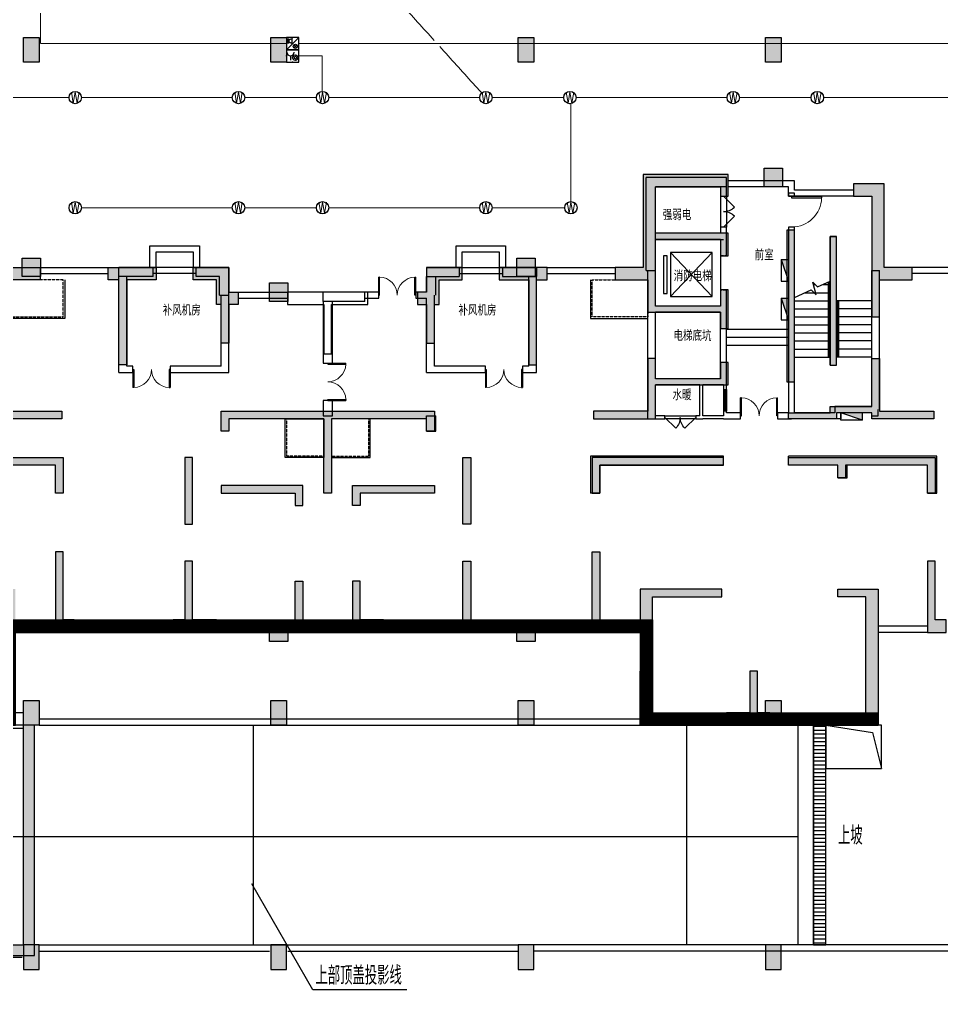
# Model space of a CAD drawing. Extents: x -1348811 to 123514, y -640545 to 749356.
# Drawn here: x -578449 to -548631, y -194331 to -162782 of the extents above; entities that cross this region are included whole.
import ezdxf
from ezdxf.enums import TextEntityAlignment as Align

# ---------------------------------------------------------------- set-up
doc = ezdxf.new("R2010")
doc.units = 0
doc.header["$LTSCALE"] = 10
doc.header["$MEASUREMENT"] = 0
for name, pattern in [('ACAD_ISO11W100', [33.5, 12, -3, 12, -3, 0.5, -3]), ('DASH', [0.35, 0.25, -0.1]), ('常规', [20, 10, 0, 10])]:
    doc.linetypes.add(name, pattern=pattern)
doc.layers.get('0').update_dxf_attribs({"linetype": 'CONTINUOUS'})
for name, color, linetype in [('A-STAIRS', 9, 'CONTINUOUS'), ('AXIS', 3, 'CONTINUOUS'), ('COLU', 1, 'CONTINUOUS'), ('COLU_HATCH', 252, 'CONTINUOUS'), ('DIM_SYMB', 3, 'CONTINUOUS'), ('dxsqt', 1, 'CONTINUOUS'), ('jlq', 1, 'CONTINUOUS'), ('JPS-J-0', 6, 'CONTINUOUS'), ('JPS-X-TEXT', 1, 'CONTINUOUS'), ('JPS-XHS', 7, 'CONTINUOUS'), ('jz', 121, 'CONTINUOUS'), ('PUB_HATCH', 9, 'CONTINUOUS'), ('RD-equip', 3, 'CONTINUOUS'), ('STAIR', 9, 'CONTINUOUS'), ('STAIRS', 9, 'CONTINUOUS'), ('TEXT', 7, 'CONTINUOUS'), ('wall', 8, 'CONTINUOUS'), ('WINDOW', 4, 'CONTINUOUS')]:
    doc.layers.add(name, color=color, linetype=linetype)
doc.layers.add('RD-Line', color=2, linetype='常规', lineweight=0)
doc.styles.add('FS1', font='txt4.shx', dxfattribs={"width": 0.8, "bigfont": 'fstxt.shx'})
doc.styles.add('FS2', font='tjromans.shx', dxfattribs={"width": 0.8, "bigfont": 'tjhztxt.shx'})
doc.styles.get("Standard").update_dxf_attribs({"font": 'GBENOR', "bigfont": 'GBCBIG'})
doc.styles.add('TEXT', font='tjromans.shx', dxfattribs={"width": 0.8, "height": 400, "bigfont": 'tjhztxt.shx'})

# ---------------------------------------------------------------- blocks, each defined once
blk = doc.blocks.new('zw')
at = {"layer": 'COLU_HATCH'}
for points in [[(15950, -124800), (16450, -124800), (16450, -125600), (15950, -125600)], [(23950, -124800), (24450, -124800), (24450, -125600), (23950, -125600)], [(31950, -124800), (32450, -124800), (32450, -125600), (31950, -125600)], [(39950, -124800), (40450, -124800), (40450, -125600), (39950, -125600)], [(39900, -129033), (40500, -129033), (40500, -129633), (39900, -129633)], [(15900, -131933), (16500, -131933), (16500, -132533), (15900, -132533)], [(31900, -131933), (32500, -131933), (32500, -132533), (31900, -132533)], [(23900, -132733), (24500, -132733), (24500, -133333), (23900, -133333)], [(23900, -143733), (24500, -143733), (24500, -144333), (23900, -144333)], [(31900, -143733), (32500, -143733), (32500, -144333), (31900, -144333)], [(15950, -146233), (16450, -146233), (16450, -147033), (15950, -147033)], [(23950, -146233), (24450, -146233), (24450, -147033), (23950, -147033)], [(31950, -146233), (32450, -146233), (32450, -147033), (31950, -147033)], [(39950, -146233), (40450, -146233), (40450, -147033), (39950, -147033)], [(15950, -154933), (16450, -154933), (16450, -154133), (15950, -154133)], [(23950, -154933), (24450, -154933), (24450, -154133), (23950, -154133)], [(31950, -154933), (32450, -154933), (32450, -154133), (31950, -154133)], [(39950, -154933), (40450, -154933), (40450, -154133), (39950, -154133)]]:
    blk.add_hatch(color=256, dxfattribs=at).paths.add_polyline_path(points)
at = {"layer": 'COLU'}
for points in [[(15950, -124800), (16450, -124800), (16450, -125600), (15950, -125600)], [(23950, -124800), (24450, -124800), (24450, -125600), (23950, -125600)], [(31950, -124800), (32450, -124800), (32450, -125600), (31950, -125600)], [(39950, -124800), (40450, -124800), (40450, -125600), (39950, -125600)], [(39900, -129033), (40500, -129033), (40500, -129633), (39900, -129633)], [(15900, -131933), (16500, -131933), (16500, -132533), (15900, -132533)], [(31900, -131933), (32500, -131933), (32500, -132533), (31900, -132533)], [(23900, -132733), (24500, -132733), (24500, -133333), (23900, -133333)], [(23900, -143733), (24500, -143733), (24500, -144333), (23900, -144333)], [(31900, -143733), (32500, -143733), (32500, -144333), (31900, -144333)], [(15950, -146233), (16450, -146233), (16450, -147033), (15950, -147033)], [(23950, -146233), (24450, -146233), (24450, -147033), (23950, -147033)], [(31950, -146233), (32450, -146233), (32450, -147033), (31950, -147033)], [(39950, -146233), (40450, -146233), (40450, -147033), (39950, -147033)], [(15950, -154933), (16450, -154933), (16450, -154133), (15950, -154133)], [(23950, -154933), (24450, -154933), (24450, -154133), (23950, -154133)], [(31950, -154933), (32450, -154933), (32450, -154133), (31950, -154133)], [(39950, -154933), (40450, -154933), (40450, -154133), (39950, -154133)]]:
    blk.add_lwpolyline(points, close=True, dxfattribs=at)
blk = doc.blocks.new('jlqq')
at = {"layer": 'PUB_HATCH'}
blk.add_hatch(color=256, dxfattribs=at).paths.add_polyline_path([(9455, -161698), (17455, -161698), (17455, -154248), (17105, -154248), (17105, -161348), (9105, -161348), (9105, -178548), (1222, -178548), (1222, -202707), (1572, -202707), (1572, -178898), (9455, -178898)])
at = {"layer": 'jlq'}
blk.add_line((17455, -154248), (17105, -154248), dxfattribs=at)
for points in [[(9105, -178548), (9105, -161348), (17105, -161348), (17105, -154248)], [(9455, -178898), (9455, -161698), (17455, -161698), (17455, -154248)]]:
    blk.add_lwpolyline(points, dxfattribs=at)
blk = doc.blocks.new('WG')
at = {"layer": 'RD-equip'}
blk.add_circle((0, 0), 200, dxfattribs=at)
at = {"layer": 'RD-equip', "color": 4, "style": 'FS1', "width": 0.8}
blk.add_attdef('消防', text='', height=360, dxfattribs=at).set_placement((0, 0), align=Align.MIDDLE)
blk = doc.blocks.new('WWWW')
at = {"layer": 'RD-equip'}
blk.add_blockref('WG', (0, 0), dxfattribs=at).add_auto_attribs({'消防': 'W'})
blk = doc.blocks.new('$equip$00001636')
for p, q in [((0.5, 0), (-0.5, 0)), ((0.5, 0), (-0.5, -1)), ((-0.5, 0), (-0.5, -1)), ((0.5, -1), (0.5, 0)), ((-0.417, -0.135, 0), (-0.417, -0.435, 0)), ((-0.269, -0.135, 0), (-0.417, -0.135, 0)), ((-0.417, -0.435, 0), (-0.269, -0.435, 0)), ((-0.269, -0.185, 0), (-0.069, -0.085, 0)), ((-0.269, -0.435, 0), (-0.269, -0.135, 0)), ((-0.069, -0.485, 0), (-0.269, -0.385, 0)), ((-0.069, -0.085, 0), (-0.069, -0.485, 0)), ((0.105, -0.602), (0.344, -0.841)), ((0.105, -0.841), (0.344, -0.602)), ((-0.5, -1), (0.5, -1))]:
    blk.add_line(p, q)
blk.add_circle((0.225, -0.722), 0.169)
for p in [(0, 0), (-0.5, -0.5), (0.5, -0.5), (0, -1)]:
    blk.add_point(p)
at = {"flags": 9}
blk.add_attdef('A', (0, 0), '', height=0.00002, dxfattribs=at)
blk.add_attdef('B', text='', height=0.4, dxfattribs=at).set_placement((0.884, -0.7), align=Align.MIDDLE_CENTER)
blk = doc.blocks.new('$equip$00001630')
for p, q in [((-0.5, 0), (-0.5, -1)), ((0.5, 0), (-0.5, 0)), ((0.5, -1), (0.5, 0)), ((-0.169, -0.5), (-0.169, -0.85)), ((-0.5, -1), (0.5, -1))]:
    blk.add_line(p, q)
for radius in [0.226, 0.113]:
    blk.add_circle((0.227, -0.64), radius)
blk.add_arc((-0.169, -0.2), 0.3, 180, 0)
for p in [(0, 0), (-0.5, -0.5), (0.5, -0.5), (0, -1)]:
    blk.add_point(p)
at = {"flags": 9}
blk.add_attdef('A', (0, 0), '', height=0.00002, dxfattribs=at)
blk.add_attdef('B', text='', height=0.4, dxfattribs=at).set_placement((0.884, -0.7), align=Align.MIDDLE_CENTER)
blk = doc.blocks.new('DTTT')
at = {"layer": 'jz'}
for p, q in [((748, -792), (-748, 792)), ((-748, -792), (748, 792))]:
    blk.add_line(p, q, dxfattribs=at)
for points in [[(-748, -792), (-748, 792), (748, 792), (748, -792)], [(-1003, -673), (-1003, 673), (-871, 673), (-871, -673)]]:
    blk.add_lwpolyline(points, close=True, dxfattribs=at)
blk = doc.blocks.new('DXHS')
at = {"layer": 'JPS-XHS'}
blk.add_hatch(color=256, dxfattribs=at).paths.add_polyline_path([(-350, 240), (-350, 0), (350, 0)])
at = {"layer": 'JPS-XHS', "linetype": 'Continuous'}
for p, q in [((-350, 240), (-350, 0)), ((-350, 240), (350, 240)), ((-350, 0), (350, 0)), ((350, 240), (350, 0))]:
    blk.add_line(p, q, dxfattribs=at)
at = {"layer": 'JPS-XHS'}
blk.add_line((-350, 240), (350, 0), dxfattribs=at)
blk = doc.blocks.new('A$C154042D1')
at = {"layer": 'JPS-XHS'}
for p, rotation in [((13000, -2800), 270), ((13000, -4050), 270), ((44850, -7400), 180)]:
    blk.add_blockref('DXHS', p, dxfattribs=dict(at, rotation=rotation))
at = {"layer": 'JPS-XHS', "xscale": -1}
for p, rotation in [((42800, -2800), 90), ((42800, -4050), 90), ((10950, -7400), 180)]:
    blk.add_blockref('DXHS', p, dxfattribs=dict(at, rotation=rotation))
blk = doc.blocks.new('D-JG--1F')
at = {"layer": 'PUB_HATCH'}
h = blk.add_hatch(color=256, dxfattribs=at)
h.paths.add_polyline_path([(21450, -10000), (19050, -10000), (19050, -10400), (18800, -10400), (18800, -9750), (21450, -9750)])
h.paths.add_polyline_path([(30950, -400), (30950, 300), (28200, 300), (28200, -2700), (27300, -2700), (27300, -3100), (28350, -3100), (28350, -4150), (30700, -4150), (30700, -4675), (30950, -4675), (30950, -3425), (30700, -3425), (30700, -3950), (28600, -3950), (28600, -1800), (30700, -1800), (30700, -2325), (30950, -2325), (30950, -1600), (28600, -1600), (28600, -100), (30700, -100), (30700, -400)])
h.paths.add_polyline_path([(35600, -7600), (35600, -7400), (34450, -7400), (34450, -7600), (32900, -7600), (32900, -7400), (34250, -7400), (34250, -7200), (35600, -7200), (35600, -5650), (35850, -5650), (35850, -7350), (37600, -7350), (37600, -7600)])
h.paths.add_polyline_path([(24750, -3100), (25100, -3100), (25100, -2700), (23550, -2700), (23550, -3100), (24500, -3100), (24500, -5850), (24750, -5850)])
h.paths.add_polyline_path([(39100, -2700), (39100, -3100), (39450, -3100), (39450, -5850), (39700, -5850), (39700, -3100), (40650, -3100), (40650, -2700)])
h.paths.add_polyline_path([(37650, -8850), (37650, -10000), (37400, -10000), (37400, -9100), (34750, -9100), (34750, -9500), (34500, -9500), (34500, -9100), (32900, -9100), (32900, -8850)])
h.paths.add_polyline_path([(42750, -7350), (46000, -7350), (46000, -8250), (45600, -8250), (45600, -7600), (43000, -7600), (43000, -8000), (42750, -8000)])
h.paths.add_polyline_path([(19800, -14100), (19050, -14100), (19050, -12850), (18800, -12850), (18800, -14500), (19800, -14500)])
h.paths.add_polyline_path([(22625, -14100), (23000, -14100), (23000, -14500), (21600, -14500), (21600, -14100), (22375, -14100), (22375, -12200), (22625, -12200)])
h.paths.add_polyline_path([(26800, -14500), (26200, -14500), (26200, -14100), (26550, -14100), (26550, -11900), (26800, -11900)])
h.paths.add_polyline_path([(22625, -11000), (22375, -11000), (22375, -8850), (22625, -8850)])
h.paths.add_polyline_path([(29100, -17100), (29100, -17500), (28100, -17500), (28100, -15750), (28500, -15750), (28500, -17100)])
h.paths.add_polyline_path([(32300, -17100), (31900, -17100), (31900, -15750), (31650, -15750), (31650, -17100), (30900, -17100), (30900, -17500), (32300, -17500)])
h.paths.add_polyline_path([(35800, -17500), (35100, -17500), (35100, -17100), (35400, -17100), (35400, -13350), (34500, -13350), (34500, -13100), (35800, -13100)])
h.paths.add_polyline_path([(28100, -14500), (28500, -14500), (28500, -13350), (30750, -13350), (30750, -13100), (28100, -13100)])
h.paths.add_polyline_path([(26800, -10000), (26800, -9100), (30800, -9100), (30800, -8850), (26550, -8850), (26550, -10000)])
h.paths.add_polyline_path([(28350, -5650), (28350, -7350), (26600, -7350), (26600, -7600), (28600, -7600), (28600, -6500), (30950, -6500), (30950, -6500), (30950, -5775), (30700, -5775), (30700, -6300), (28600, -6300), (28600, -5650)])
h.paths.add_polyline_path([(33100, -1500), (32850, -1500), (32850, -6400), (33100, -6400)])
h.paths.add_polyline_path([(35600, -400), (35600, -4300), (35850, -4300), (35850, -3100), (36900, -3100), (36900, -2700), (36000, -2700), (36000, 0), (35000, 0), (35000, -400)])
h.paths.add_polyline_path([(38000, -14100), (37650, -14100), (37650, -12200), (37400, -12200), (37400, -14500), (38000, -14500)])
h.paths.add_polyline_path([(41575, -8850), (41575, -11000), (41825, -11000), (41825, -8850)])
h.paths.add_polyline_path([(42600, -14100), (42600, -14500), (41200, -14500), (41200, -14100), (41575, -14100), (41575, -12200), (41825, -12200), (41825, -14100)])
h.paths.add_polyline_path([(45000, -14100), (45000, -12850), (45400, -12850), (45400, -14500), (44400, -14500), (44400, -14100)])
h.paths.add_polyline_path([(45600, -9150), (45600, -9600), (45000, -9600), (45000, -10000), (45000, -10000), (45000, -11450), (45400, -11450), (45400, -10000), (46000, -10000), (46000, -9150)])
h.paths.add_polyline_path([(45600, -3900), (45600, -5500), (46000, -5500), (46000, -3500), (44900, -3500), (44900, -3900)])
h.paths.add_polyline_path([(34250, -1700), (34250, -5860), (34450, -5860), (34450, -1700)])
h.paths.add_polyline_path([(34250, -1700), (34250, -5860), (34450, -5860), (34450, -1700)])
h.paths.add_polyline_path([(14550, -7350), (21450, -7350), (21450, -8000), (21200, -8000), (21200, -7600), (18125, -7600), (18125, -10000), (17875, -10000), (17875, -7600), (14800, -7600), (14800, -8000), (14550, -8000)])
h.paths.add_polyline_path([(14550, -10000), (16950, -10000), (16950, -10400), (17200, -10400), (17200, -9750), (14550, -9750)])
h.paths.add_polyline_path([(5050, -400), (5050, 300), (7800, 300), (7800, -2700), (8700, -2700), (8700, -3100), (7650, -3100), (7650, -4150), (5300, -4150), (5300, -4675), (5050, -4675), (5050, -3425), (5300, -3425), (5300, -3950), (7400, -3950), (7400, -1800), (5300, -1800), (5300, -2325), (5050, -2325), (5050, -1600), (7400, -1600), (7400, -100), (5300, -100), (5300, -400)])
h.paths.add_polyline_path([(400, -7600), (400, -7400), (1550, -7400), (1550, -7600), (3100, -7600), (3100, -7400), (1750, -7400), (1750, -7200), (400, -7200), (400, -5650), (150, -5650), (150, -7350), (-1600, -7350), (-1600, -7600)])
h.paths.add_polyline_path([(11250, -3100), (10900, -3100), (10900, -2700), (12450, -2700), (12450, -3100), (11500, -3100), (11500, -5850), (11250, -5850)])
h.paths.add_polyline_path([(-3100, -2700), (-3100, -3100), (-3450, -3100), (-3450, -5850), (-3700, -5850), (-3700, -3100), (-4650, -3100), (-4650, -2700)])
h.paths.add_polyline_path([(-1650, -8850), (-1650, -10000), (-1400, -10000), (-1400, -9100), (1250, -9100), (1250, -9500), (1500, -9500), (1500, -9100), (3100, -9100), (3100, -8850)])
h.paths.add_polyline_path([(-6750, -7350), (-10000, -7350), (-10000, -8250), (-9600, -8250), (-9600, -7600), (-7000, -7600), (-7000, -8000), (-6750, -8000)])
h.paths.add_polyline_path([(16200, -14100), (16950, -14100), (16950, -12850), (17200, -12850), (17200, -14500), (16200, -14500)])
h.paths.add_polyline_path([(13375, -14100), (13000, -14100), (13000, -14500), (14400, -14500), (14400, -14100), (13625, -14100), (13625, -12200), (13375, -12200)])
h.paths.add_polyline_path([(9200, -14500), (9800, -14500), (9800, -14100), (9450, -14100), (9450, -11900), (9200, -11900)])
h.paths.add_polyline_path([(13375, -11000), (13625, -11000), (13625, -8850), (13375, -8850)])
h.paths.add_polyline_path([(6900, -17100), (6900, -17500), (7900, -17500), (7900, -15750), (7500, -15750), (7500, -17100)])
h.paths.add_polyline_path([(3700, -17100), (4100, -17100), (4100, -15750), (4350, -15750), (4350, -17100), (5100, -17100), (5100, -17500), (3700, -17500)])
h.paths.add_polyline_path([(200, -17500), (900, -17500), (900, -17100), (600, -17100), (600, -13350), (1500, -13350), (1500, -13100), (200, -13100)])
h.paths.add_polyline_path([(7900, -14500), (7500, -14500), (7500, -13350), (5250, -13350), (5250, -13100), (7900, -13100)])
h.paths.add_polyline_path([(9200, -10000), (9200, -9100), (5200, -9100), (5200, -8850), (9450, -8850), (9450, -10000)])
h.paths.add_polyline_path([(7650, -5650), (7650, -7350), (9400, -7350), (9400, -7600), (7400, -7600), (7400, -6500), (5050, -6500), (5050, -6500), (5050, -5775), (5300, -5775), (5300, -6300), (7400, -6300), (7400, -5650)])
h.paths.add_polyline_path([(2900, -1500), (3150, -1500), (3150, -6400), (2900, -6400)])
h.paths.add_polyline_path([(400, -400), (400, -4300), (150, -4300), (150, -3100), (-900, -3100), (-900, -2700), (0, -2700), (0, 0), (1000, 0), (1000, -400)])
h.paths.add_polyline_path([(-2000, -14100), (-1650, -14100), (-1650, -12200), (-1400, -12200), (-1400, -14500), (-2000, -14500)])
h.paths.add_polyline_path([(-5575, -8850), (-5575, -11000), (-5825, -11000), (-5825, -8850)])
h.paths.add_polyline_path([(-6600, -14100), (-6600, -14500), (-5200, -14500), (-5200, -14100), (-5575, -14100), (-5575, -12200), (-5825, -12200), (-5825, -14100)])
h.paths.add_polyline_path([(-9000, -14100), (-9000, -12850), (-9400, -12850), (-9400, -14500), (-8400, -14500), (-8400, -14100)])
h.paths.add_polyline_path([(-9600, -9150), (-9600, -9600), (-9000, -9600), (-9000, -10000), (-9000, -10000), (-9000, -11450), (-9400, -11450), (-9400, -10000), (-10000, -10000), (-10000, -9150)])
h.paths.add_polyline_path([(-9600, -3900), (-9600, -5500), (-10000, -5500), (-10000, -3500), (-8900, -3500), (-8900, -3900)])
h.paths.add_polyline_path([(1750, -1700), (1750, -5860), (1550, -5860), (1550, -1700)])
h.paths.add_polyline_path([(1750, -1700), (1750, -5860), (1550, -5860), (1550, -1700)])
edge = h.paths.add_edge_path(flags=17)
edge.add_line((17875, -5500), (18125, -5500))
edge.add_line((18125, -5500), (18125, -3900))
edge.add_line((18125, -3900), (19300, -3900))
edge.add_line((19300, -3900), (19300, -3500))
edge.add_line((19300, -3500), (16700, -3500))
edge.add_line((16700, -3500), (16700, -3900))
edge.add_line((16700, -3900), (17875, -3900))
edge.add_line((17875, -3900), (17875, -5500))
edge.add_line((17875, -5500), (18125, -5500))
h.paths.add_polyline_path([(17875, -5500), (18125, -5500), (18125, -3900), (19300, -3900), (19300, -3500), (16700, -3500), (16700, -3900), (17875, -3900)], flags=17)
edge = h.paths.add_edge_path()
edge.add_line((21600, -3100), (22350, -3100))
edge.add_line((22350, -3100), (22350, -2700))
edge.add_line((22350, -2700), (21200, -2700))
edge.add_line((21200, -2700), (21200, -3500))
edge.add_line((21200, -3500), (20900, -3500))
edge.add_line((20900, -3500), (20900, -3900))
edge.add_line((20900, -3900), (21200, -3900))
edge.add_line((21200, -3900), (21200, -5150))
edge.add_line((21200, -5150), (21450, -5150))
edge.add_line((21450, -5150), (21450, -3900))
edge.add_line((21450, -3900), (21600, -3900))
edge.add_line((21600, -3900), (21600, -3100))
edge.add_line((42600, -3100), (41850, -3100))
edge.add_line((41850, -3100), (41850, -2700))
edge.add_line((41850, -2700), (43000, -2700))
edge.add_line((43000, -2700), (43000, -3500))
edge.add_line((43000, -3500), (43300, -3500))
edge.add_line((43300, -3500), (43300, -3900))
edge.add_line((43300, -3900), (43000, -3900))
edge.add_line((43000, -3900), (43000, -5150))
edge.add_line((43000, -5150), (42750, -5150))
edge.add_line((42750, -5150), (42750, -3900))
edge.add_line((42750, -3900), (42600, -3900))
edge.add_line((42600, -3900), (42600, -3100))
edge.add_line((14400, -3100), (13650, -3100))
edge.add_line((13650, -3100), (13650, -2700))
edge.add_line((13650, -2700), (14800, -2700))
edge.add_line((14800, -2700), (14800, -3500))
edge.add_line((14800, -3500), (15100, -3500))
edge.add_line((15100, -3500), (15100, -3900))
edge.add_line((15100, -3900), (14800, -3900))
edge.add_line((14800, -3900), (14800, -5150))
edge.add_line((14800, -5150), (14550, -5150))
edge.add_line((14550, -5150), (14550, -3900))
edge.add_line((14550, -3900), (14400, -3900))
edge.add_line((14400, -3900), (14400, -3100))
edge.add_line((-6600, -3100), (-5850, -3100))
edge.add_line((-5850, -3100), (-5850, -2700))
edge.add_line((-5850, -2700), (-7000, -2700))
edge.add_line((-7000, -2700), (-7000, -3500))
edge.add_line((-7000, -3500), (-7300, -3500))
edge.add_line((-7300, -3500), (-7300, -3900))
edge.add_line((-7300, -3900), (-7000, -3900))
edge.add_line((-7000, -3900), (-7000, -5150))
edge.add_line((-7000, -5150), (-6750, -5150))
edge.add_line((-6750, -5150), (-6750, -3900))
edge.add_line((-6750, -3900), (-6600, -3900))
edge.add_line((-6600, -3900), (-6600, -3100))
for points in [[(34450, -1700), (34250, -1700), (34250, -5860), (34450, -5860)], [(14400, -3900), (14550, -3900), (14550, -5150), (14800, -5150), (14800, -3900), (15100, -3900), (15100, -3500), (14800, -3500), (14800, -2700), (13650, -2700), (13650, -3100), (14400, -3100)], [(22350, -3100), (22350, -2700), (21200, -2700), (21200, -3500), (20900, -3500), (20900, -3900), (21200, -3900), (21200, -5150), (21450, -5150), (21450, -3900), (21600, -3900), (21600, -3100)]]:
    blk.add_hatch(color=256, dxfattribs=at).paths.add_polyline_path(points)
at = {"layer": 'dxsqt'}
for points in [[(7800, -2700), (8700, -2700), (8700, -3100), (7650, -3100)], [(30950, -400), (30950, 300), (28200, 300), (28200, -2700), (27300, -2700), (27300, -3100), (28350, -3100), (28350, -4150), (30700, -4150), (30700, -4675), (30950, -4675), (30950, -3425), (30700, -3425), (30700, -3950), (28600, -3950), (28600, -1800), (30700, -1800), (30700, -2325), (30950, -2325), (30950, -1600), (28600, -1600), (28600, -100), (30700, -100), (30700, -400), (30950, -400)], [(35600, -400), (35600, -4300), (35850, -4300), (35850, -3100), (36900, -3100), (36900, -2700), (36000, -2700), (36000, 0), (35000, 0), (35000, -400), (35600, -400)], [(11250, -3100), (10900, -3100), (10900, -2700), (12450, -2700), (12450, -3100), (11500, -3100), (11500, -5850), (11250, -5850), (11250, -3100)], [(14400, -3100), (13650, -3100), (13650, -2700), (14800, -2700), (14800, -3500), (15100, -3500), (15100, -3900), (14800, -3900), (14800, -5150), (14550, -5150), (14550, -3900), (14400, -3900), (14400, -3100)], [(21600, -3100), (22350, -3100), (22350, -2700), (21200, -2700), (21200, -3500), (20900, -3500), (20900, -3900), (21200, -3900), (21200, -5150), (21450, -5150), (21450, -3900), (21600, -3900), (21600, -3100)], [(24750, -3100), (25100, -3100), (25100, -2700), (23550, -2700), (23550, -3100), (24500, -3100), (24500, -5850), (24750, -5850), (24750, -3100)], [(17875, -5500), (18125, -5500), (18125, -3900), (19300, -3900), (19300, -3500), (16700, -3500), (16700, -3900), (17875, -3900), (17875, -5500), (18125, -5500)], [(7650, -5650), (7650, -7350), (9400, -7350), (9400, -7600), (7400, -7600), (7400, -6500), (5050, -6500), (5050, -6500), (5050, -6500), (5050, -5775), (5300, -5775), (5300, -6300), (7400, -6300), (7400, -5650), (7650, -5650)], [(28350, -5650), (28350, -7350), (26600, -7350), (26600, -7600), (28600, -7600), (28600, -6500), (30950, -6500), (30950, -6500), (30950, -6500), (30950, -5775), (30700, -5775), (30700, -6300), (28600, -6300), (28600, -5650), (28350, -5650)], [(14550, -7350), (21450, -7350), (21450, -8000), (21200, -8000), (21200, -7600), (18125, -7600), (18125, -10000), (17875, -10000), (17875, -7600), (14800, -7600), (14800, -8000), (14550, -8000), (14550, -7350)], [(37650, -8850), (37650, -10000), (37400, -10000), (37400, -9100), (34750, -9100), (34750, -9500), (34500, -9500), (34500, -9100), (32900, -9100), (32900, -8850), (37650, -8850)], [(9200, -14500), (9800, -14500), (9800, -14100), (9450, -14100), (9450, -11900), (9200, -11900), (9200, -14500)], [(26800, -14500), (26200, -14500), (26200, -14100), (26550, -14100), (26550, -11900), (26800, -11900), (26800, -14500)], [(13375, -14100), (13000, -14100), (13000, -14500), (14400, -14500), (14400, -14100), (13625, -14100), (13625, -12200), (13375, -12200), (13375, -14100)], [(22625, -14100), (23000, -14100), (23000, -14500), (21600, -14500), (21600, -14100), (22375, -14100), (22375, -12200), (22625, -12200), (22625, -14100)], [(16200, -14100), (16950, -14100), (16950, -12850), (17200, -12850), (17200, -14500), (16200, -14500), (16200, -14100)], [(19800, -14100), (19050, -14100), (19050, -12850), (18800, -12850), (18800, -14500), (19800, -14500), (19800, -14100)], [(28100, -14500), (28500, -14500), (28500, -13350), (30750, -13350), (30750, -13100), (28100, -13100), (28100, -14500)], [(35800, -17500), (35100, -17500), (35100, -17100), (35400, -17100), (35400, -13350), (34500, -13350), (34500, -13100), (35800, -13100), (35800, -17500)], [(29100, -17100), (29100, -17500), (28100, -17500), (28100, -15750), (28500, -15750), (28500, -17100), (29100, -17100)], [(32300, -17100), (31900, -17100), (31900, -15750), (31650, -15750), (31650, -17100), (30900, -17100), (30900, -17500), (32300, -17500), (32300, -17100)]]:
    blk.add_lwpolyline(points, dxfattribs=at)
for points in [[(33100, -1500), (32850, -1500), (32850, -6400), (33100, -6400)], [(34250, -1700), (34250, -5860), (34450, -5860), (34450, -1700)], [(34250, -1700), (34250, -5860), (34450, -5860), (34450, -1700)], [(35600, -7600), (35600, -7400), (34450, -7400), (34450, -7600), (32900, -7600), (32900, -7400), (34250, -7400), (34250, -7200), (35600, -7200), (35600, -5650), (35850, -5650), (35850, -7350), (37600, -7350), (37600, -7600)], [(9200, -10000), (9200, -9100), (5200, -9100), (5200, -8850), (9450, -8850), (9450, -10000)], [(13375, -11000), (13625, -11000), (13625, -8850), (13375, -8850)], [(22625, -11000), (22375, -11000), (22375, -8850), (22625, -8850)], [(26800, -10000), (26800, -9100), (30800, -9100), (30800, -8850), (26550, -8850), (26550, -10000)], [(14550, -10000), (16950, -10000), (16950, -10400), (17200, -10400), (17200, -9750), (14550, -9750)], [(21450, -10000), (19050, -10000), (19050, -10400), (18800, -10400), (18800, -9750), (21450, -9750)], [(38000, -14100), (37650, -14100), (37650, -12200), (37400, -12200), (37400, -14500), (38000, -14500)]]:
    blk.add_lwpolyline(points, close=True, dxfattribs=at)
blk = doc.blocks.new('$DorLib2D$00000116')
at = {"color": 0}
for p, q in [((-0.5, 0), (-0.146, 0.354)), ((0.5, 0), (0.146, 0.354))]:
    blk.add_line(p, q, dxfattribs=at)
for centre, start, end in [((-0.5, 0), 0, 45), ((0.5, 0), 135, 180)]:
    blk.add_arc(centre, 0.5, start, end, dxfattribs=at)
blk = doc.blocks.new('$WINLIB2D$00000001')
for p, q in [((-0.5, 0.5), (0.5, 0.5)), ((-0.5, 0.5), (-0.5, -0.5)), ((0.5, -0.5), (0.5, 0.5)), ((0.5, 0.167), (-0.5, 0.167)), ((0.5, -0.167), (-0.5, -0.167)), ((-0.5, -0.5), (0.5, -0.5))]:
    blk.add_line(p, q)
blk = doc.blocks.new('$DorLib2D$00000002')
for p, q in [((-0.5, 0), (-0.5, 0.4875)), ((-0.475, 0.4875), (-0.5, 0.4875)), ((-0.475, 0), (-0.475, 0.4875)), ((0.475, 0), (0.475, 0.4875)), ((0.475, 0.4875), (0.5, 0.4875)), ((0.5, 0), (0.5, 0.4875)), ((-0.5, 0), (-0.475, 0)), ((0.5, 0), (0.475, 0))]:
    blk.add_line(p, q)
at = {"lineweight": 13}
for centre, start, end in [((-0.4875, 0), 0, 88.53072), ((0.4875, 0), 91.46928, 180)]:
    blk.add_arc(centre, 0.4875, start, end, dxfattribs=at)
blk = doc.blocks.new('$DorLib2D$00000001')
for p, q in [((0.45, 0.975), (0.5, 0.975)), ((0.45, 0), (0.45, 0.975)), ((0.5, 0), (0.5, 0.975)), ((0.5, 0), (0.45, 0))]:
    blk.add_line(p, q)
at = {"lineweight": 13}
blk.add_arc((0.475, 0), 0.975, 91.4693, 180, dxfattribs=at)

msp = doc.modelspace()

# ---------------------------------------------------------------- hatches: boundary and pattern name
at = {"layer": 'STAIRS'}
h = msp.add_hatch(dxfattribs=at)
h.set_pattern_fill('ANSI31', color=252, scale=1000, angle=315, style=0)
h.set_pattern_definition([(0, (-7560, 0), (4e-14, 125), [])])
h.paths.add_polyline_path([(-552767.7, -192692.9), (-552367.7, -192692.9), (-552367.7, -185592.9), (-552767.7, -185592.9)])

# ---------------------------------------------------------------- linework, layer by layer
at = {"layer": 'A-STAIRS', "linetype": 'DASH', "ltscale": 5}
for p, q in [((-584767.7, -185692.9), (-578367.7, -185692.9)), ((-570881.7, -192692.9), (-570881.7, -185592.9)), ((-584767.7, -193092.9), (-578367.7, -193092.9))]:
    msp.add_line(p, q, dxfattribs=at)
at = {"layer": 'A-STAIRS', "linetype": 'ByBlock'}
for p, q in [((-556867.7, -192692.9), (-556867.7, -185592.9)), ((-553267.7, -185592.9), (-553377.7, -185592.9)), ((-553267.7, -192692.9), (-553267.7, -185592.9)), ((-552767.7, -192692.9), (-552767.7, -185592.9)), ((-552767.7, -185592.9), (-552367.7, -185592.9)), ((-552367.7, -192692.9), (-552367.7, -185592.9)), ((-553267.7, -192692.9), (-553377.7, -192692.9)), ((-552767.7, -192692.9), (-552367.7, -192692.9))]:
    msp.add_line(p, q, dxfattribs=at)
for points in [[(-552767.7, -192692.9), (-552367.7, -192692.9), (-552367.7, -185592.9), (-552767.7, -185592.9)], [(-550567.7, -186992.9), (-550567.7, -185592.9), (-552367.7, -185592.9), (-552367.7, -186992.9)]]:
    msp.add_lwpolyline(points, close=True, dxfattribs=at)
for points in [[(-552367.7, -185592.9), (-550857.7, -185831.6), (-550567.7, -186992.9)], [(-584767.7, -189192.9), (-553267.7, -189192.9)]]:
    msp.add_lwpolyline(points, dxfattribs=at)
at = {"layer": 'AXIS'}
msp.add_line((-578367.7, -185692.9), (-578317.7, -185692.9), dxfattribs=at)
at = {"layer": 'DIM_SYMB'}
msp.add_lwpolyline([(-553381.3, -171763.2), (-552844.6, -171520.5), (-552688.4, -171680.4), (-552794, -171267.1), (-552639.5, -171427.8), (-552231.3, -171243.2)], dxfattribs=at)
for points in [[(-552841.3, -173692.9, 0, 0, 0), (-552841.3, -172024.2, 80, 0, 0), (-552841.3, -171724.2, 0, 0, 0)], [(-551421.3, -171872.9, 0, 0, 0), (-551421.3, -173392.9, 80, 0, 0), (-551421.3, -173692.9, 0, 0, 0)], [(-566138.4, -173109.5, 0, 0, 0), (-566138.4, -172647, 80, 0, 0), (-566138.4, -172347, 0, 0, 0)]]:
    msp.add_lwpolyline(points, format="xyseb", dxfattribs=at)
at = {"layer": 'JPS-J-0', "linetype": 'DASH'}
for points in [[(-578831.3, -171192.9), (-578831.3, -172392.9), (-577031.3, -172392.9), (-577031.3, -171192.9)], [(-558131.3, -171192.9), (-558131.3, -172392.9), (-559931.3, -172392.9), (-559931.3, -171192.9)], [(-569806.3, -175692.9), (-568606.3, -175692.9), (-568606.3, -176892.9), (-569806.3, -176892.9)], [(-567156.3, -175692.9), (-568356.3, -175692.9), (-568356.3, -176892.9), (-567156.3, -176892.9)]]:
    msp.add_lwpolyline(points, close=True, dxfattribs=at)
at = {"layer": 'JPS-J-0'}
for points in [[(-576981.3, -171192.9), (-576981.3, -172442.9), (-578831.3, -172442.9)], [(-559981.3, -171192.9), (-559981.3, -172442.9), (-558131.3, -172442.9)]]:
    msp.add_lwpolyline(points, dxfattribs=at)
for points in [[(-569856.3, -175692.9), (-568606.3, -175692.9), (-568606.3, -176942.9), (-569856.3, -176942.9)], [(-567106.3, -175692.9), (-568356.3, -175692.9), (-568356.3, -176942.9), (-567106.3, -176942.9)]]:
    msp.add_lwpolyline(points, close=True, dxfattribs=at)
at = {"layer": 'PUB_HATCH', "const_width": 400}
msp.add_lwpolyline([(-578781.3, -185592.9), (-578781.3, -182392.9), (-558181.3, -182392.9), (-558181.3, -185392.9), (-550681.3, -185392.9)], dxfattribs=at)
at = {"layer": 'RD-Line', "color": 1, "linetype": 'ACAD_ISO11W100', "ltscale": 0.05}
for p, q in [((-577768, -152859.4), (-577768, -163559.4)), ((-569817.7, -163559.4), (-577768, -163559.4)), ((-546717.6, -163559.4), (-569417.7, -163559.4))]:
    msp.add_line(p, q, dxfattribs=at)
at = {"layer": 'RD-Line'}
for p, q in [((-565909.3, -162495), (-565036.7, -163459.4)), ((-564855.7, -163659.4), (-563500, -165157.9)), ((-569417.7, -163959.4), (-568658.6, -163959.4)), ((-568658.6, -165106.5), (-568658.6, -163959.4)), ((-579412.8, -165306.2), (-576847.1, -165306.2)), ((-576447.1, -165306.2), (-571565.8, -165306.2)), ((-571165.8, -165306.2), (-568847.1, -165306.2)), ((-568447.1, -165306.2), (-563565.8, -165306.2)), ((-563165.8, -165306.2), (-560847.1, -165306.2)), ((-560447.1, -165306.2), (-555565.8, -165306.2)), ((-555165.8, -165306.2), (-552847.1, -165306.2)), ((-552447.1, -165306.2), (-547565.8, -165306.2)), ((-560621.6, -168666.4), (-560621.6, -165504.6)), ((-576447.1, -168866.3), (-571565.8, -168866.3)), ((-571165.8, -168866.3), (-568847.1, -168866.3)), ((-568447.1, -168866.3), (-563565.8, -168866.3)), ((-563165.8, -168866.3), (-560815.5, -168866.3))]:
    msp.add_line(p, q, dxfattribs=at)
at = {"layer": 'STAIR'}
for p, q in [((-555781.3, -170417.9), (-555781.3, -171517.9)), ((-552301.3, -171274.8), (-552301.3, -173692.9)), ((-552261.3, -171256.7), (-552261.3, -173692.9)), ((-553048.8, -171612.9), (-552301.3, -171612.9)), ((-552772.1, -171352.9), (-552711.6, -171352.9)), ((-552473.8, -171352.9), (-552301.3, -171352.9)), ((-552261.3, -171352.9), (-552231.3, -171352.9)), ((-552261.3, -171612.9), (-552231.3, -171612.9)), ((-553381.3, -171872.9), (-552301.3, -171872.9)), ((-552261.3, -171872.9), (-552231.3, -171872.9)), ((-552001.3, -171872.9), (-552031.3, -171872.9)), ((-552001.3, -171872.9), (-552001.3, -173692.9)), ((-551961.3, -171872.9), (-552001.3, -171872.9)), ((-551961.3, -171872.9), (-551961.3, -173692.9)), ((-550881.3, -171872.9), (-551961.3, -171872.9)), ((-553381.3, -172132.9), (-552301.3, -172132.9)), ((-552261.3, -172132.9), (-552231.3, -172132.9)), ((-552001.3, -172132.9), (-552031.3, -172132.9)), ((-552001.3, -172132.9), (-552031.3, -172132.9)), ((-551961.3, -172132.9), (-552001.3, -172132.9)), ((-550881.3, -172132.9), (-551961.3, -172132.9)), ((-553381.3, -172392.9), (-552301.3, -172392.9)), ((-552261.3, -172392.9), (-552231.3, -172392.9)), ((-552001.3, -172392.9), (-552031.3, -172392.9)), ((-550881.3, -172392.9), (-551961.3, -172392.9)), ((-555581.3, -172792.9), (-553581.3, -172792.9)), ((-553381.3, -172652.9), (-552301.3, -172652.9)), ((-552261.3, -172652.9), (-552231.3, -172652.9)), ((-552001.3, -172652.9), (-552031.3, -172652.9)), ((-552001.3, -172652.9), (-552031.3, -172652.9)), ((-551961.3, -172652.9), (-552001.3, -172652.9)), ((-550881.3, -172652.9), (-551961.3, -172652.9)), ((-555581.3, -173052.9), (-553581.3, -173052.9)), ((-553381.3, -172912.9), (-552301.3, -172912.9)), ((-553381.3, -173172.9), (-552301.3, -173172.9)), ((-552261.3, -172912.9), (-552231.3, -172912.9)), ((-552261.3, -173172.9), (-552231.3, -173172.9)), ((-552001.3, -172912.9), (-552031.3, -172912.9)), ((-552001.3, -173172.9), (-552031.3, -173172.9)), ((-552001.3, -173172.9), (-552031.3, -173172.9)), ((-550881.3, -172912.9), (-551961.3, -172912.9)), ((-550881.3, -173172.9), (-551961.3, -173172.9)), ((-555581.3, -173312.9), (-553581.3, -173312.9)), ((-553381.3, -173432.9), (-552301.3, -173432.9)), ((-552261.3, -173432.9), (-552231.3, -173432.9)), ((-552001.3, -173432.9), (-552031.3, -173432.9)), ((-550881.3, -173432.9), (-551961.3, -173432.9)), ((-553381.3, -173692.9), (-552231.3, -173692.9)), ((-550881.3, -173692.9), (-552031.3, -173692.9))]:
    msp.add_line(p, q, dxfattribs=at)
at = {"layer": 'TEXT'}
msp.add_lwpolyline([(-565917, -194153.2), (-568966.7, -194153.2), (-570930.2, -190716.8)], dxfattribs=at)
at = {"layer": 'wall'}
for p, q in [((-558181.3, -169792.9), (-558181.3, -167892.9)), ((-555581.3, -167892.9), (-558181.3, -167892.9)), ((-555581.3, -168192.9), (-555581.3, -167892.9)), ((-553381.3, -167992.9), (-555531.3, -167992.9)), ((-553381.3, -168292.9), (-553381.3, -167992.9)), ((-557881.3, -169792.9), (-557881.3, -168192.9)), ((-555581.3, -168192.9), (-557881.3, -168192.9)), ((-555781.3, -168192.9), (-555781.3, -168492.9)), ((-555581.3, -168492.9), (-555581.3, -168192.9)), ((-553581.3, -168192.9), (-555531.3, -168192.9)), ((-553581.3, -168492.9), (-553581.3, -168192.9)), ((-553581.3, -168392.9), (-553581.3, -168492.9)), ((-553381.3, -168392.9), (-553581.3, -168392.9)), ((-551481.3, -168292.9), (-553381.3, -168292.9)), ((-553381.3, -168492.9), (-553381.3, -168392.9)), ((-555781.3, -168492.9), (-555581.3, -168492.9)), ((-551481.3, -168492.9), (-553581.3, -168492.9)), ((-553581.3, -168492.9), (-553381.3, -168492.9)), ((-555781.3, -169692.9), (-557881.3, -169692.9)), ((-555581.3, -169492.9), (-555781.3, -169492.9)), ((-555781.3, -169492.9), (-555781.3, -169692.9)), ((-555581.3, -169793), (-555581.3, -169492.9)), ((-555581.3, -169692.8), (-555581.3, -169692.8)), ((-553381.3, -169492.9), (-553581.3, -169492.9)), ((-553581.3, -169492.9), (-553581.3, -175492.9)), ((-553381.3, -175492.9), (-553381.3, -169492.9)), ((-558181.3, -170892.9), (-558181.3, -169792.9)), ((-557881.3, -170892.9), (-557881.3, -169792.9)), ((-555781.3, -169892.9), (-557881.3, -169892.9)), ((-555781.3, -169893), (-555681.2, -169892.9)), ((-555781.3, -169892.9), (-555781.3, -170417.9)), ((-555581.3, -170417.9), (-555581.3, -169792.9)), ((-552231.3, -173952.9), (-552231.3, -169792.9)), ((-552231.3, -169792.9), (-552031.3, -169792.9)), ((-552031.3, -173952.9), (-552031.3, -169792.9)), ((-555781.3, -170417.9), (-555581.3, -170417.9)), ((-577781.3, -170792.9), (-575581.3, -170792.9)), ((-577781.3, -170992.9), (-575581.3, -170992.9)), ((-574131.3, -170792.9), (-575231.3, -170792.9)), ((-575231.3, -171092.9), (-575231.3, -170792.9)), ((-574131.3, -171092.9), (-574131.3, -170792.9)), ((-572731.3, -170792.9), (-574131.3, -170792.9)), ((-572731.3, -170992.9), (-574131.3, -170992.9)), ((-571681.3, -170792.9), (-572731.3, -170792.9)), ((-572731.3, -171092.9), (-572731.3, -170792.9)), ((-571681.3, -171692.9), (-571681.3, -170792.9)), ((-565281.3, -170792.9), (-564231.3, -170792.9)), ((-565281.3, -170792.9), (-565281.3, -171092.9)), ((-564231.3, -170792.9), (-564231.3, -171092.9)), ((-564231.3, -170792.9), (-562831.3, -170792.9)), ((-564231.3, -170992.9), (-562831.3, -170992.9)), ((-562831.3, -170792.9), (-561731.3, -170792.9)), ((-562831.3, -170792.9), (-562831.3, -171092.9)), ((-561731.3, -170792.9), (-561731.3, -171092.9)), ((-561381.3, -170792.9), (-559181.3, -170792.9)), ((-561381.3, -170992.9), (-559181.3, -170992.9)), ((-558181.3, -170892.9), (-557881.3, -170892.9)), ((-558131.3, -172142.9), (-558131.3, -170892.9)), ((-557881.3, -172042.9), (-557881.3, -170892.9)), ((-550881.3, -175292.9), (-550881.3, -170892.9)), ((-550881.3, -170892.9), (-550631.3, -170892.9)), ((-550631.3, -175392.9), (-550631.3, -170892.9)), ((-547381.3, -170792.9), (-549581.3, -170792.9)), ((-547381.3, -170992.9), (-549581.3, -170992.9)), ((-575231.3, -174192.9), (-575231.3, -171092.9)), ((-574131.3, -171092.9), (-575231.3, -171092.9)), ((-574981.3, -173992.9), (-574981.3, -171092.9)), ((-571981.3, -171092.9), (-572731.3, -171092.9)), ((-571981.3, -171692.9), (-571981.3, -171092.9)), ((-565281.3, -171592.9), (-565281.3, -171092.9)), ((-565281.3, -171092.9), (-564231.3, -171092.9)), ((-564981.3, -171692.9), (-564981.3, -171092.9)), ((-562831.3, -171092.9), (-561731.3, -171092.9)), ((-561981.3, -173992.9), (-561981.3, -171092.9)), ((-561731.3, -174192.9), (-561731.3, -171092.9)), ((-571381.3, -171592.9), (-569781.3, -171592.9)), ((-567281.3, -171592.9), (-568631.3, -171592.9)), ((-568631.3, -171892.9), (-568631.3, -171592.9)), ((-566831.3, -171592.9), (-567281.3, -171592.9)), ((-567281.3, -171892.9), (-567281.3, -171592.9)), ((-566831.3, -171792.9), (-566831.3, -171592.9)), ((-565281.3, -171592.9), (-565631.3, -171592.9)), ((-565631.3, -171592.9), (-565631.3, -171792.9)), ((-555581.3, -171517.9), (-555781.3, -171517.9)), ((-555781.3, -171517.9), (-555781.3, -172042.9)), ((-555581.3, -172142.9), (-555581.3, -171517.9)), ((-571981.3, -171692.9), (-571681.3, -171692.9)), ((-571931.3, -173992.9), (-571931.3, -171692.9)), ((-571681.3, -174192.9), (-571681.3, -171692.9)), ((-571381.3, -171792.9), (-569781.3, -171792.9)), ((-568631.3, -171892.9), (-568631.3, -173892.9)), ((-567281.3, -171892.9), (-568631.3, -171892.9)), ((-568331.3, -173892.9), (-568331.3, -171892.9)), ((-567281.3, -171792.9), (-566831.3, -171792.9)), ((-565631.3, -171792.9), (-565281.3, -171792.9)), ((-565281.3, -174192.9), (-565281.3, -171792.9)), ((-565031.3, -173992.9), (-565031.3, -171692.9)), ((-558131.3, -174492.9), (-558131.3, -172142.9)), ((-555781.3, -172042.9), (-557881.3, -172042.9)), ((-555781.3, -172242.9), (-557881.3, -172242.9)), ((-557881.3, -174392.9), (-557881.3, -172242.9)), ((-555781.3, -174392.9), (-555781.3, -172242.9)), ((-555581.3, -174492.9), (-555581.3, -172142.9)), ((-574781.3, -173992.9), (-574981.3, -173992.9)), ((-574781.3, -174192.9), (-574781.3, -173992.9)), ((-571931.3, -173992.9), (-573581.3, -173992.9)), ((-573581.3, -173992.9), (-573581.3, -174192.9)), ((-568631.3, -173892.9), (-568331.3, -173892.9)), ((-563381.3, -173992.9), (-565031.3, -173992.9)), ((-563381.3, -174192.9), (-563381.3, -173992.9)), ((-561981.3, -173992.9), (-562181.3, -173992.9)), ((-562181.3, -173992.9), (-562181.3, -174192.9)), ((-552231.3, -173952.9), (-552031.3, -173952.9)), ((-575231.3, -174192.9), (-574781.3, -174192.9)), ((-573581.3, -174192.9), (-571681.3, -174192.9)), ((-565281.3, -174192.9), (-563381.3, -174192.9)), ((-562181.3, -174192.9), (-561731.3, -174192.9)), ((-556351.3, -174392.9), (-557881.3, -174392.9)), ((-555781.3, -174392.9), (-556351.3, -174392.9)), ((-558131.3, -175692.9), (-558131.3, -174492.9)), ((-557881.3, -175592.9), (-557881.3, -174592.9)), ((-556451.3, -174592.9), (-557881.3, -174592.9)), ((-556451.3, -175592.9), (-556451.3, -174592.9)), ((-555681.3, -174592.9), (-556351.3, -174592.9)), ((-556351.3, -175592.9), (-556351.3, -174592.9)), ((-555681.3, -174592.9), (-555681.3, -174742.9)), ((-555681.3, -174742.9), (-555581.3, -174742.9)), ((-555581.3, -174742.9), (-555581.3, -174492.9)), ((-568331.3, -175092.9), (-568631.3, -175092.9)), ((-568631.3, -175092.9), (-568631.3, -175592.9)), ((-568331.3, -175592.9), (-568331.3, -175092.9)), ((-550881.3, -175292.9), (-552081.3, -175292.9)), ((-552081.3, -175292.9), (-552081.3, -175492.9)), ((-550681.3, -175592.9), (-550681.3, -175392.9)), ((-568631.3, -175592.9), (-568331.3, -175592.9)), ((-565281.3, -176092.9), (-565281.3, -175592.9)), ((-565281.3, -175592.9), (-564981.3, -175592.9)), ((-564981.3, -176092.9), (-564981.3, -175592.9)), ((-558131.3, -175692.9), (-557581.3, -175692.9)), ((-557581.3, -175592.9), (-557881.3, -175592.9)), ((-557581.3, -175692.9), (-557581.3, -175592.9)), ((-556451.3, -175592.9), (-556581.3, -175592.9)), ((-556581.3, -175592.9), (-556581.3, -175692.9)), ((-556581.3, -175692.9), (-556351.3, -175692.9)), ((-555681.3, -175592.9), (-556351.3, -175592.9)), ((-555681.3, -175692.9), (-556351.3, -175692.9)), ((-555581.3, -175442.9), (-555681.3, -175442.9)), ((-555681.3, -175442.9), (-555681.3, -175592.9)), ((-555681.3, -175692.9), (-555131.3, -175692.9)), ((-555581.3, -175492.9), (-555581.3, -175442.9)), ((-555131.3, -175492.9), (-555581.3, -175492.9)), ((-555131.3, -175692.9), (-555131.3, -175492.9)), ((-553581.3, -175492.9), (-553931.3, -175492.9)), ((-553931.3, -175492.9), (-553931.3, -175692.9)), ((-553931.3, -175692.9), (-553481.3, -175692.9)), ((-551881.3, -175692.9), (-553481.3, -175692.9)), ((-552081.3, -175492.9), (-553381.3, -175492.9)), ((-550881.3, -175492.9), (-551881.3, -175492.9)), ((-551881.3, -175492.9), (-551881.3, -175692.9)), ((-550881.3, -175592.9), (-550881.3, -175492.9)), ((-550881.3, -175592.9), (-550681.3, -175592.9)), ((-565281.3, -176092.9), (-564981.3, -176092.9)), ((-559981.3, -176892.9), (-559981.3, -178092.9)), ((-555681.3, -176892.9), (-559981.3, -176892.9)), ((-555681.3, -177192.9), (-555681.3, -176892.9)), ((-551881.3, -176892.9), (-553581.3, -176892.9)), ((-553581.3, -177192.9), (-553581.3, -176892.9)), ((-548781.3, -176892.9), (-551881.3, -176892.9)), ((-548781.3, -178092.9), (-548781.3, -176892.9)), ((-559681.3, -177192.9), (-559681.3, -178092.9)), ((-555681.3, -177192.9), (-559681.3, -177192.9)), ((-551981.3, -177192.9), (-553581.3, -177192.9)), ((-551981.3, -177592.9), (-551981.3, -177192.9)), ((-551681.3, -177592.9), (-551681.3, -177192.9)), ((-549081.3, -177192.9), (-551681.3, -177192.9)), ((-549081.3, -178092.9), (-549081.3, -177192.9)), ((-551981.3, -177592.9), (-551681.3, -177592.9)), ((-559681.3, -178092.9), (-559981.3, -178092.9)), ((-549081.3, -178092.9), (-548781.3, -178092.9)), ((-549081.3, -182392.9), (-550681.3, -182392.9)), ((-549081.3, -182592.9), (-550681.3, -182592.9)), ((-578317.7, -185192.9), (-578581.3, -185192.9)), ((-578317.7, -185592.9), (-578581.3, -185592.9))]:
    msp.add_line(p, q, dxfattribs=at)
at = {"layer": 'wall', "linetype": 'ByBlock'}
for p, q in [((-577817.7, -185392.9), (-558381.3, -185392.9)), ((-577817.7, -185592.9), (-558381.3, -185592.9)), ((-577817.7, -192692.9), (-562317.7, -192692.9)), ((-546317.7, -192692.9), (-561817.7, -192692.9)), ((-577817.7, -192892.9), (-570367.7, -192892.9)), ((-569767.7, -192892.9), (-562317.7, -192892.9)), ((-546317.7, -192892.9), (-561817.7, -192892.9))]:
    msp.add_line(p, q, dxfattribs=at)
at = {"layer": 'wall'}
for points in [[(-574231.3, -170792.9), (-574231.3, -170092.9), (-572631.3, -170092.9), (-572631.3, -170792.9)], [(-574031.3, -170792.9), (-574031.3, -170292.9), (-572831.3, -170292.9), (-572831.3, -170792.9)], [(-564331.3, -170792.9), (-564331.3, -170092.9), (-562731.3, -170092.9), (-562731.3, -170792.9)], [(-564131.3, -170792.9), (-564131.3, -170292.9), (-562931.3, -170292.9), (-562931.3, -170792.9)], [(-593751.3, -171592.9), (-593951.3, -171592.9), (-596481.3, -171592.9), (-596481.3, -178092.9), (-595881.3, -178092.9), (-595881.3, -182592.9), (-586281.3, -182592.9), (-586281.3, -185592.9), (-578581.3, -185592.9), (-578581.3, -182592.9), (-558381.3, -182592.9), (-558381.3, -185592.9), (-550681.3, -185592.9)], [(-593551.3, -171592.8), (-593551.3, -171992.9), (-596081.3, -171992.9), (-596081.3, -177692.9), (-595481.3, -177692.9), (-595481.3, -182192.9), (-585881.3, -182192.9), (-585881.3, -185192.9), (-578981.3, -185192.9), (-578981.3, -182192.9), (-557981.3, -182192.9), (-557981.3, -185192.9), (-550681.3, -185192.9)]]:
    msp.add_lwpolyline(points, dxfattribs=at)
at = {"layer": 'WINDOW'}
for p, q in [((-555781.3, -168492.9), (-555781.3, -169492.9)), ((-555581.3, -168492.9), (-555581.3, -169492.9)), ((-557581.3, -175592.9), (-556581.3, -175592.9)), ((-556581.3, -175692.9), (-557581.3, -175692.9))]:
    msp.add_line(p, q, dxfattribs=at)
at = {"layer": 'WINDOW', "linetype": 'DASH'}
for p, q in [((-555581.3, -170417.9), (-555781.3, -170417.9)), ((-555781.3, -171517.9), (-555581.3, -171517.9))]:
    msp.add_line(p, q, dxfattribs=at)

# ---------------------------------------------------------------- block references
at = {"layer": 'COLU'}
msp.add_blockref('zw', (-594267.7, -38559.4), dxfattribs=at)
at = {"layer": 'jlq'}
msp.add_blockref('jlqq', (-595422.9, -31344.6), dxfattribs=at)
at = {"layer": 'JPS-X-TEXT'}
msp.add_blockref('A$C154042D1', (-596381.3, -168092.9), dxfattribs=at)
at = {"layer": 'PUB_HATCH'}
msp.add_blockref('D-JG--1F', (-586481.3, -168092.9), dxfattribs=at)
at = {"layer": 'RD-equip', "xscale": 399.9743999999482, "yscale": 399.9743999999482}
for name, p, zscale in [('$equip$00001636', (-569617.7, -163359.5), 399.9744), ('$equip$00001630', (-569617.7, -163759.4), 399.9744000000001)]:
    msp.add_blockref(name, p, dxfattribs=dict(at, zscale=zscale))
at = {"layer": 'RD-equip'}
for p in [(-576647.1, -165306.2), (-571365.8, -165306.2), (-568647.1, -165306.2), (-563365.8, -165306.2), (-560647.1, -165306.2), (-555365.8, -165306.2), (-552647.1, -165306.2), (-576647.1, -168866.3), (-571365.8, -168866.3), (-568647.1, -168866.3), (-563365.8, -168866.3), (-560615.5, -168866.3)]:
    msp.add_blockref('WWWW', p, dxfattribs=at)
at = {"layer": 'STAIR', "xscale": -0.9000000000232831, "yscale": 0.9000000000232831, "zscale": 0.9, "rotation": 180}
msp.add_blockref('DTTT', (-556722.8, -171027.9), dxfattribs=at)
at = {"layer": 'WINDOW'}
for name, p, xscale, yscale, zscale, rotation in [('$DorLib2D$00000116', (-555681.3, -168992.9), -1000, -1000, -1000, 89.99999999998), ('$DorLib2D$00000001', (-553481.3, -168992.9), 1000, -1000, 1000, 89.99999999999332), ('$DorLib2D$00000002', (-566231.3, -171692.9), -1200, -1200, -1200, 180.0000000011673), ('$DorLib2D$00000002', (-574181.3, -174092.9), 1200, -1200, 1200, 359.9999999988318), ('$DorLib2D$00000002', (-568481.3, -174492.9), 1200, 1200, 1200, 269.9999998201684), ('$DorLib2D$00000002', (-562781.3, -174092.9), 1200, 1200, 1200, 180.0000000011683), ('$WINLIB2D$00000001', (-555631.3, -175092.9), -700, 100, -700, 90), ('$DorLib2D$00000002', (-554531.3, -175592.9), 1200, -1200, 1200, 180.0000000002123), ('$DorLib2D$00000116', (-557081.3, -175642.9), -1000, 1000, -1000, 180.0000000002385)]:
    msp.add_blockref(name, p, dxfattribs=dict(at, xscale=xscale, yscale=yscale, zscale=zscale, rotation=rotation))

# ---------------------------------------------------------------- texts
at = {"layer": 'TEXT', "style": 'TEXT', "width": 0.8}
for s, p in [('强弱电', (-557647.4, -169269)), ('前室', (-554671.9, -170566.1)), ('消防电梯', (-557293.3, -171242.6)), ('补风机房', (-573818.8, -172352.7)), ('补风机房', (-564252.7, -172352.7)), ('电梯底坑', (-557300, -173174)), ('水暖', (-557330.2, -175089.4))]:
    msp.add_text(s, height=350, dxfattribs=at).set_placement(p)
at = {"layer": 'TEXT', "style": 'FS2', "width": 0.7}
msp.add_text('上坡', height=600, rotation=0.16112, dxfattribs=at).set_placement((-551977, -189458.1))
msp.add_text('上部顶盖投影线', height=600, rotation=0.16112, dxfattribs=at).set_placement((-567480.3, -193983.7), align=Align.CENTER)

doc.saveas('drawing.dxf')
